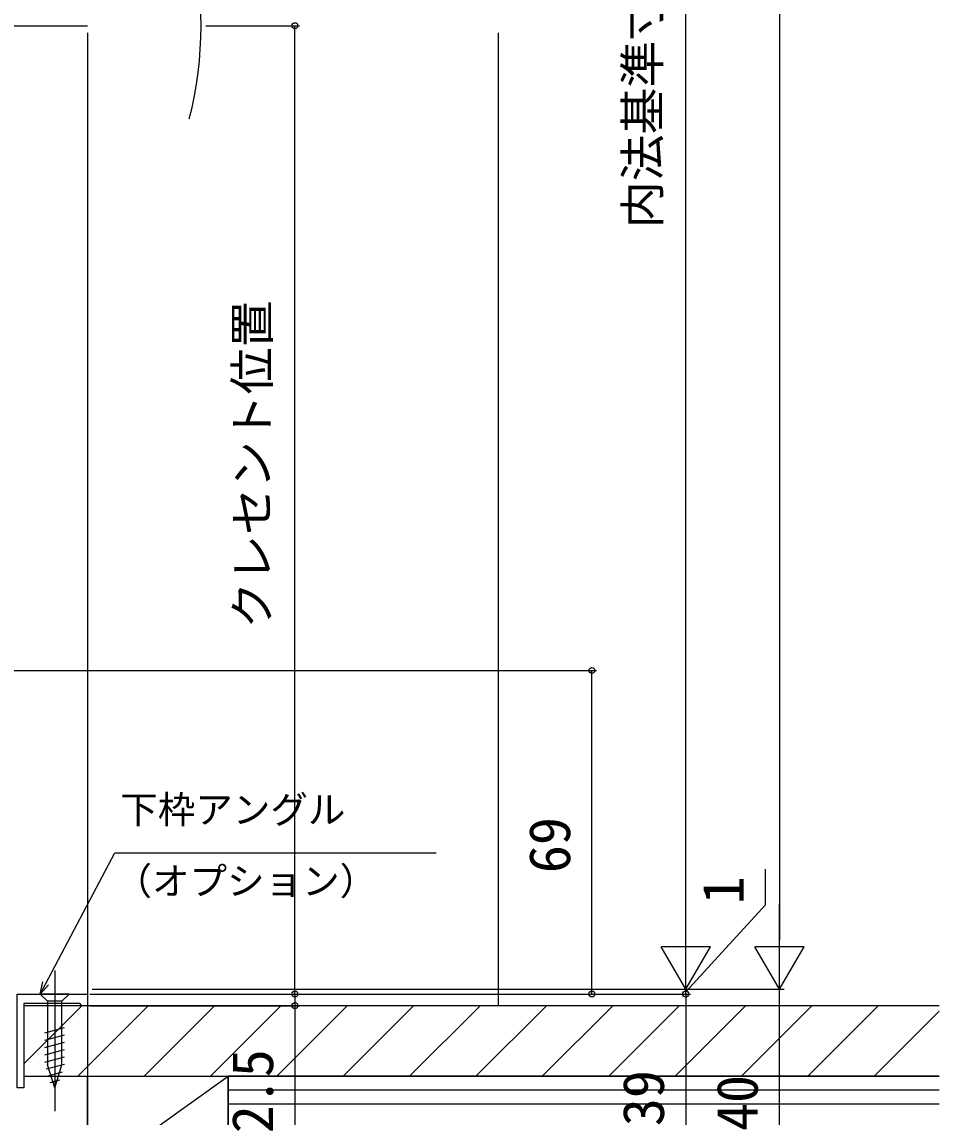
# Model space of a CAD drawing. Units: millimetres, scale not verified. Extents: x -525 to 525, y -783 to 779.
# Drawn here: x -271.2 to -75.8, y -96.7 to 136.8 of the extents above; entities that cross this region are included whole.
import ezdxf
from ezdxf.enums import TextEntityAlignment as Align

# ---------------------------------------------------------------- set-up
doc = ezdxf.new("R2010")
doc.units = ezdxf.units.MM
doc.header["$LTSCALE"] = 4
for name, color, linetype in [('0-2_YKK_11', 7, 'Continuous'), ('0-4_YKK_12', 2, 'Continuous'), ('0-5_YKK_13', 4, 'Continuous'), ('0-7_YKK_D', 6, 'Continuous'), ('0-9_YSS_K', 3, 'Continuous'), ('0-A_YSS_KE', 3, 'Continuous')]:
    doc.layers.add(name, color=color, linetype=linetype)
doc.styles.add('ＭＳ ゴシック', font='')
doc.styles.get('ＭＳ ゴシック').set_extended_font_data('MS Gothic')

msp = doc.modelspace()

# ---------------------------------------------------------------- linework, layer by layer
at = {"layer": '0-2_YKK_11'}
msp.add_lwpolyline([(-272.25, -90.491), (-272.25, -70.491), (-257.25, -70.491), (-257.25, -72.991), (-258.45, -72.991), (-258.75, -72.691), (-258.95, -72.491), (-270.85, -72.491), (-270.85, -90.491)], close=True, dxfattribs=at)
at = {"layer": '0-4_YKK_12'}
for p, q in [((-280.755, 136.009), (-257.25, 136.009)), ((-257.25, 134.509), (-257.25, -106.991))]:
    msp.add_line(p, q, dxfattribs=at)
msp.add_arc((-313.05, 136.009), 80, 345.61765, 14.38235, dxfattribs=at)
at = {"layer": '0-5_YKK_13'}
for p, q in [((-264.25, -65.491), (-264.25, -95.491)), ((-261.15, -70.491), (-267.35, -70.491)), ((-267.35, -70.491), (-265.8, -72.041)), ((-265.8, -72.041), (-265.8, -85.575)), ((-262.7, -72.041), (-265.8, -72.041)), ((-261.15, -70.491), (-262.7, -72.041)), ((-262.7, -85.575), (-262.7, -72.041)), ((-266.35, -78.785), (-262.15, -77.66)), ((-266.35, -80.338), (-262.15, -79.213)), ((-266.35, -81.891), (-262.15, -80.765)), ((-266.35, -83.444), (-262.15, -82.318)), ((-266.35, -84.997), (-262.15, -83.871)), ((-266.091, -86.48), (-262.15, -85.424)), ((-264.25, -90.491), (-265.8, -85.575)), ((-264.25, -90.491), (-262.7, -85.575)), ((-265.64, -87.912), (-262.604, -87.099)), ((-265.188, -89.344), (-263.138, -88.795))]:
    msp.add_line(p, q, dxfattribs=at)
at = {"layer": '0-7_YKK_D'}
for p, q in [((-109.75, 370.009), (-109.75, -58.991)), ((-129.75, -58.991), (-129.75, 340.009)), ((-232.05, 136.009), (-212.05, 136.009)), ((-213.05, -70.491), (-213.05, 136.009)), ((-283.763, -1.491), (-148.75, -1.491)), ((-149.75, -70.491), (-149.75, -1.491)), ((-129.75, -69.491), (-129.75, -51.305)), ((-109.75, -69.491), (-109.75, -51.305)), ((-129.75, -69.491), (-135, -60.398)), ((-124.5, -60.398), (-135, -60.398)), ((-129.75, -69.491), (-124.5, -60.398)), ((-109.75, -69.491), (-115, -60.398)), ((-104.5, -60.398), (-115, -60.398)), ((-109.75, -69.491), (-104.5, -60.398)), ((-129.75, -69.491), (-129.75, -66.941)), ((-256.25, -69.491), (-108.75, -69.491)), ((-256.25, -69.491), (-128.75, -69.491)), ((-256.25, -69.491), (-128.75, -69.491)), ((-256.25, -69.491), (-108.75, -69.491)), ((-213.05, -70.491), (-213.05, -67.941)), ((-129.75, -70.491), (-129.75, -69.491)), ((-129.75, -70.491), (-129.75, -69.491)), ((-109.75, -109.491), (-109.75, -69.491)), ((-256.75, -70.491), (-128.75, -70.491)), ((-256.75, -70.491), (-212.05, -70.491)), ((-256.75, -70.491), (-212.05, -70.491)), ((-256.75, -70.491), (-148.75, -70.491)), ((-256.75, -70.491), (-128.75, -70.491)), ((-213.05, -70.491), (-213.05, -72.991)), ((-129.75, -70.491), (-129.75, -109.491)), ((-129.75, -70.491), (-129.75, -73.041)), ((-256.75, -72.991), (-212.05, -72.991)), ((-213.05, -72.991), (-213.05, -101.318))]:
    msp.add_line(p, q, dxfattribs=at)
for points in [[(-267.35, -70.491), (-266.159, -68.236), (-251.461, -40.408), (-182.911, -40.408)], [(-129.75, -69.991), (-112.75, -51.498), (-112.75, -43.884)], [(-265.555, -68.555), (-267.35, -70.491), (-266.763, -67.917)]]:
    msp.add_lwpolyline(points, dxfattribs=at)
for centre in [(-213.05, 136.009), (-149.75, -1.491), (-213.05, -70.491), (-213.05, -70.491), (-149.75, -70.491), (-129.75, -70.491), (-213.05, -72.991)]:
    msp.add_circle(centre, 0.637, dxfattribs=at)
at = {"layer": '0-9_YSS_K'}
for p, q in [((-169.75, 134.509), (-169.75, -72.991)), ((-270.85, -85.392), (-258.449, -72.991)), ((-259.307, -87.991), (-244.307, -72.991)), ((-245.165, -87.991), (-230.165, -72.991)), ((-231.023, -87.991), (-216.023, -72.991)), ((-216.881, -87.991), (-201.881, -72.991)), ((-202.739, -87.991), (-187.739, -72.991)), ((-188.596, -87.991), (-173.596, -72.991)), ((-174.454, -87.991), (-159.454, -72.991)), ((-160.312, -87.991), (-145.312, -72.991)), ((-146.17, -87.991), (-131.17, -72.991)), ((-132.028, -87.991), (-117.028, -72.991)), ((-117.886, -87.991), (-102.886, -72.991)), ((-103.744, -87.991), (-88.744, -72.991)), ((-89.602, -87.991), (-75.75, -74.14)), ((-257.25, -87.991), (-227.25, -87.991)), ((-257.25, -109.491), (-257.25, -87.991)), ((-75.75, -90.991), (-227.25, -90.991)), ((-75.75, -93.991), (-227.25, -93.991))]:
    msp.add_line(p, q, dxfattribs=at)
msp.add_lwpolyline([(-257.25, -109.491), (-227.25, -87.991), (-227.25, -109.491)], close=True, dxfattribs=at)
at = {"layer": '0-A_YSS_KE'}
for p in [(-75.75, -87.991), (-227.25, -99.991)]:
    msp.add_line(p, (-227.25, -87.991), dxfattribs=at)
msp.add_lwpolyline([(-75.75, -72.991), (-270.85, -72.991), (-270.85, -87.991), (-75.75, -87.991)], dxfattribs=at)

# ---------------------------------------------------------------- texts
at = {"layer": '0-7_YKK_D', "style": 'ＭＳ ゴシック'}
for s, height, p in [('内法基準寸法h', 7.331, (-133.114, 92.838)), ('クレセント位置', 7.331, (-216.3, 7.409)), ('69', 8.798, (-151.75, -44.718)), ('1', 8.798, (-114.75, -51.339)), ('2.5', 8.798, (-215.05, -100.205)), ('39', 8.798, (-131.75, -98.684)), ('40', 8.798, (-111.75, -99.718))]:
    msp.add_text(s, height=height, rotation=90, dxfattribs=at).set_placement(p, align=Align.BOTTOM_LEFT)
for s, p in [('下枠アングル', (-250.274, -35.846)), ('（オプション）', (-251.502, -51.089))]:
    msp.add_text(s, height=5.865, dxfattribs=at).set_placement(p, align=Align.BOTTOM_LEFT)

doc.saveas('drawing.dxf')
